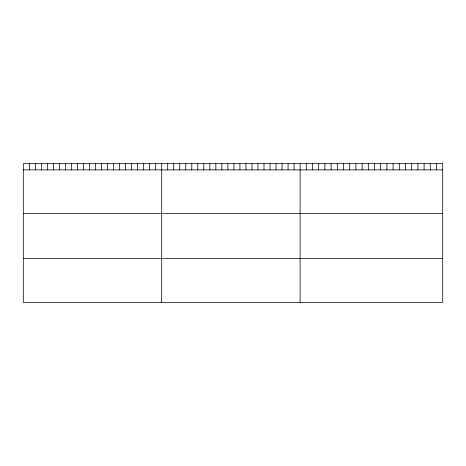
<?xml version="1.0" encoding="UTF-8"?>
<svg xmlns="http://www.w3.org/2000/svg" width="466" height="466" viewBox="0 0 466 466"><rect width="100%" height="100%" fill="white"/><g stroke="black" fill="none" stroke-linecap="round" stroke-linejoin="round"><path stroke-width="0.7" d="M23.3 169.898L442.7 169.898M23.3 213.597L442.7 213.597M23.3 258.624L442.7 258.624M436.502 163.671L436.502 169.898M430.299 163.671L430.299 169.898M424.101 163.671L424.101 169.898M417.903 163.671L417.903 169.898M411.699 163.671L411.699 169.898M405.502 163.671L405.502 169.898M399.304 163.671L399.304 169.898M393.1 163.671L393.1 169.898M386.902 163.671L386.902 169.898M380.705 163.671L380.705 169.898M374.501 163.671L374.501 169.898M368.303 163.671L368.303 169.898M362.099 163.671L362.099 169.898M355.902 163.671L355.902 169.898M349.704 163.671L349.704 169.898M343.5 163.671L343.5 169.898M337.302 163.671L337.302 169.898M331.105 163.671L331.105 169.898M324.901 163.671L324.901 169.898M318.703 163.671L318.703 169.898M312.505 163.671L312.505 169.898M306.302 163.671L306.302 169.898M300.104 163.671L300.104 302.329M294.087 163.671L294.087 169.898M288.07 163.671L288.07 169.898M282.052 163.671L282.052 169.898M276.035 163.671L276.035 169.898M270.018 163.671L270.018 169.898M264.001 163.671L264.001 169.898M257.983 163.671L257.983 169.898M251.966 163.671L251.966 169.898M245.949 163.671L245.949 169.898M239.932 163.671L239.932 169.898M233.915 163.671L233.915 169.898M227.891 163.671L227.891 169.898M221.874 163.671L221.874 169.898M215.857 163.671L215.857 169.898M209.84 163.671L209.84 169.898M203.823 163.671L203.823 169.898M197.805 163.671L197.805 169.898M191.788 163.671L191.788 169.898M185.771 163.671L185.771 169.898M179.754 163.671L179.754 169.898M173.736 163.671L173.736 169.898M167.719 163.671L167.719 169.898M161.702 163.671L161.702 302.329M155.685 163.671L155.685 169.898M149.668 163.671L149.668 169.898M143.65 163.671L143.65 169.898M137.633 163.671L137.633 169.898M131.616 163.671L131.616 169.898M125.599 163.671L125.599 169.898M119.581 163.671L119.581 169.898M113.564 163.671L113.564 169.898M107.547 163.671L107.547 169.898M101.53 163.671L101.53 169.898M95.513 163.671L95.513 169.898M89.489 163.671L89.489 169.898M83.472 163.671L83.472 169.898M77.455 163.671L77.455 169.898M71.438 163.671L71.438 169.898M65.421 163.671L65.421 169.898M59.403 163.671L59.403 169.898M53.386 163.671L53.386 169.898M47.369 163.671L47.369 169.898M41.352 163.671L41.352 169.898M35.334 163.671L35.334 169.898M29.317 163.671L29.317 169.898M442.7 163.671L23.3 163.671L23.3 302.329L442.7 302.329L442.7 163.671"/></g></svg>
